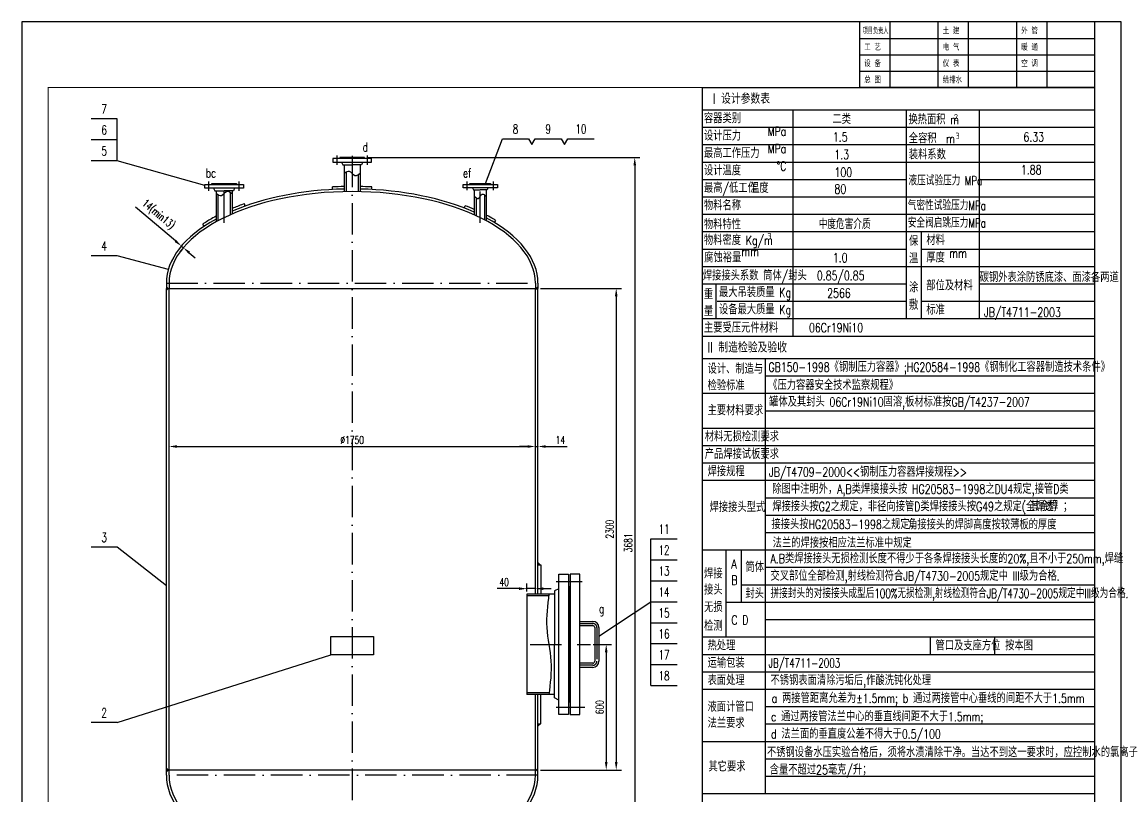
# Model space of a CAD drawing. Extents: x -619 to 10293, y 188 to 7613.
# Drawn here: x -619 to 4631, y 3916 to 7613 of the extents above; entities that cross this region are included whole.
import ezdxf
from ezdxf.enums import TextEntityAlignment as Align

# ---------------------------------------------------------------- set-up
doc = ezdxf.new("R2010")
doc.units = 0
doc.header["$LTSCALE"] = 12.5
doc.linetypes.add('ACAD_ISO02W100', pattern=[15, 12, -3])
doc.linetypes.add('ACAD_ISO10W100', pattern=[18, 12, -3, 0, -3])
doc.layers.get('0').update_dxf_attribs({"linetype": 'CONTINUOUS'})
doc.layers.get('DEFPOINTS').update_dxf_attribs({"linetype": 'CONTINUOUS'})
for name, color, linetype in [('1', 2, 'CONTINUOUS'), ('2', 1, 'CONTINUOUS'), ('BZCC', 7, 'CONTINUOUS'), ('K1', 4, 'CONTINUOUS'), ('TANK', 1, 'CONTINUOUS'), ('TANKX', 2, 'ACAD_ISO10W100'), ('TANKY', 7, 'CONTINUOUS'), ('XUXIAN', 7, 'ACAD_ISO02W100')]:
    doc.layers.add(name, color=color, linetype=linetype)
doc.styles.add('HZFS', font='simplex.shx', dxfattribs={"width": 0.7, "bigfont": 'hzfs.shx'})
doc.styles.add('ST', font='SimSun.ttf', dxfattribs={"width": 0.75})
doc.styles.get("Standard").update_dxf_attribs({"font": 'isocp.shx', "width": 0.707, "bigfont": 'hztxt.shx'})
doc.dimstyles.new('PVCAD$0', dxfattribs={"dimscale": 12.5, "dimtxt": 3, "dimasz": 3, "dimexe": 2, "dimexo": 1, "dimgap": 1, "dimtad": 1, "dimdec": 0, "dimzin": 0, "dimtxsty": 'HZFS', "dimcen": 2.5, "dimclrd": 4, "dimclre": 4, "dimazin": 3, "dimtfac": 1, "dimtmove": 0, "dimatfit": 3})

# ---------------------------------------------------------------- blocks, each defined once
blk = doc.blocks.new('*D7')
at = {"layer": 'DEFPOINTS', "color": 0, "linetype": 'BYBLOCK'}
for p in [(83.6, 5585.1), (1833.6, 5585.1), (1833.6, 5585.1)]:
    blk.add_point(p, dxfattribs=at)
at = {"layer": 'XUXIAN', "color": 4, "linetype": 'BYBLOCK'}
for p, q in [((83.6, 5597.6), (83.6, 5610.1)), ((121.1, 5585.1), (1796.1, 5585.1)), ((1833.6, 5597.6), (1833.6, 5610.1))]:
    blk.add_line(p, q, dxfattribs=at)
for points in [[(121.1, 5591.3), (121.1, 5578.8), (83.6, 5585.1)], [(1796.1, 5591.3), (1796.1, 5578.8), (1833.6, 5585.1)]]:
    blk.add_solid(points, dxfattribs=at)
at = {"layer": 'XUXIAN', "color": 0, "linetype": 'BYBLOCK', "insert": (958.6, 5616.3), "char_height": 37.5, "attachment_point": 5, "style": 'HZFS'}
blk.add_mtext('%%C1750', dxfattribs=at)
blk = doc.blocks.new('*D8')
at = {"layer": 'DEFPOINTS', "color": 0}
for p in [(1833.6, 5585.1), (1846.1, 5585.1), (1846.1, 5585.1)]:
    blk.add_point(p, dxfattribs=at)
at = {"layer": 'XUXIAN', "color": 4}
for p, q in [((1796.1, 5585.1), (1758.6, 5585.1)), ((1833.6, 5597.6), (1833.6, 5610.1)), ((1833.6, 5585.1), (1846.1, 5585.1)), ((1846.1, 5597.6), (1846.1, 5610.1)), ((1883.6, 5585.1), (1984.9, 5585.1))]:
    blk.add_line(p, q, dxfattribs=at)
for points in [[(1796.1, 5591.3), (1796.1, 5578.8), (1833.6, 5585.1)], [(1883.6, 5591.3), (1883.6, 5578.8), (1846.1, 5585.1)]]:
    blk.add_solid(points, dxfattribs=at)
at = {"layer": 'XUXIAN', "color": 0, "insert": (1953, 5616.3), "char_height": 37.5, "attachment_point": 5, "style": 'HZFS'}
blk.add_mtext('14', dxfattribs=at)
blk = doc.blocks.new('*D9')
at = {"layer": 'DEFPOINTS', "color": 0, "linetype": 'BYBLOCK'}
for p in [(2097.8, 4640.2), (1846.1, 4040.2), (2172.1, 4040.2)]:
    blk.add_point(p, dxfattribs=at)
at = {"layer": 'XUXIAN', "color": 4, "linetype": 'BYBLOCK'}
for p, q in [((2110.3, 4640.2), (2197.1, 4640.2)), ((2172.1, 4602.7), (2172.1, 4077.7)), ((1858.6, 4040.2), (2197.1, 4040.2))]:
    blk.add_line(p, q, dxfattribs=at)
for points in [[(2165.8, 4602.7), (2178.3, 4602.7), (2172.1, 4640.2)], [(2165.8, 4077.7), (2178.3, 4077.7), (2172.1, 4040.2)]]:
    blk.add_solid(points, dxfattribs=at)
at = {"layer": 'XUXIAN', "color": 0, "linetype": 'BYBLOCK', "insert": (2140.8, 4340.2), "char_height": 37.5, "attachment_point": 5, "rotation": 90, "style": 'HZFS'}
blk.add_mtext('600', dxfattribs=at)
blk = doc.blocks.new('*D10')
at = {"layer": 'DEFPOINTS', "color": 0, "linetype": 'BYBLOCK'}
for p in [(142.9, 6542.4), (142.9, 6542.4), (152, 6534.7)]:
    blk.add_point(p, dxfattribs=at)
at = {"layer": 'XUXIAN', "color": 4, "linetype": 'BYBLOCK'}
for p, q in [((114.2, 6566.6), (-76.7, 6728)), ((134.8, 6532.9), (126.7, 6523.3)), ((143.9, 6525.2), (135.8, 6515.6)), ((152, 6534.7), (142.9, 6542.4)), ((180.6, 6510.5), (209.3, 6486.3))]:
    blk.add_line(p, q, dxfattribs=at)
for points in [[(118.2, 6571.4), (110.2, 6561.8), (142.9, 6542.4)], [(184.7, 6515.3), (176.6, 6505.7), (152, 6534.7)]]:
    blk.add_solid(points, dxfattribs=at)
at = {"layer": 'XUXIAN', "color": 0, "linetype": 'BYBLOCK', "insert": (30.9, 6690.8), "char_height": 37.5, "attachment_point": 5, "rotation": 319.8035, "style": 'HZFS'}
blk.add_mtext('14(min13)', dxfattribs=at)
blk = doc.blocks.new('*D11')
at = {"layer": 'DEFPOINTS', "color": 0}
for p in [(1846.1, 6340.2), (2148.2, 4040.2), (2219.9, 4040.2)]:
    blk.add_point(p, dxfattribs=at)
at = {"layer": 'TANKY', "color": 4}
for p, q in [((1858.6, 6340.2), (2244.9, 6340.2)), ((2219.9, 6302.7), (2219.9, 4077.7)), ((2160.7, 4040.2), (2244.9, 4040.2))]:
    blk.add_line(p, q, dxfattribs=at)
for points in [[(2213.7, 6302.7), (2226.2, 6302.7), (2219.9, 6340.2)], [(2213.7, 4077.7), (2226.2, 4077.7), (2219.9, 4040.2)]]:
    blk.add_solid(points, dxfattribs=at)
at = {"layer": 'TANKY', "color": 0, "insert": (2188.7, 5190.2), "char_height": 37.5, "attachment_point": 5, "rotation": 90, "style": 'HZFS'}
blk.add_mtext('2300', dxfattribs=at)
blk = doc.blocks.new('*D12')
at = {"layer": 'DEFPOINTS', "color": 0}
for p in [(1017.6, 6965.2), (1688.6, 3284.7), (2308.3, 3284.7)]:
    blk.add_point(p, dxfattribs=at)
at = {"layer": 'TANKY', "color": 4}
for p, q in [((1030.1, 6965.2), (2333.3, 6965.2)), ((2308.3, 6927.7), (2308.3, 3322.2)), ((1701.1, 3284.7), (2333.3, 3284.7))]:
    blk.add_line(p, q, dxfattribs=at)
for points in [[(2302.1, 6927.7), (2314.6, 6927.7), (2308.3, 6965.2)], [(2302.1, 3322.2), (2314.6, 3322.2), (2308.3, 3284.7)]]:
    blk.add_solid(points, dxfattribs=at)
at = {"layer": 'TANKY', "color": 0, "insert": (2277.1, 5124.9), "char_height": 37.5, "attachment_point": 5, "rotation": 90, "style": 'HZFS'}
blk.add_mtext('3681', dxfattribs=at)
blk = doc.blocks.new('*D27')
at = {"color": 4}
for p, q in [((1756.1, 4906.3), (1651.1, 4906.3)), ((1793.6, 4892.7), (1793.6, 4931.3)), ((1833.6, 4906.3), (1793.6, 4906.3)), ((1833.6, 4892.7), (1833.6, 4931.3)), ((1871.1, 4906.3), (1908.6, 4906.3))]:
    blk.add_line(p, q, dxfattribs=at)
for points in [[(1756.1, 4912.5), (1756.1, 4900), (1793.6, 4906.3)], [(1871.1, 4912.5), (1871.1, 4900), (1833.6, 4906.3)]]:
    blk.add_solid(points, dxfattribs=at)
at = {"layer": 'DEFPOINTS', "color": 0}
for p in [(1793.6, 4906.3), (1793.6, 4880.2), (1833.6, 4880.2)]:
    blk.add_point(p, dxfattribs=at)
at = {"color": 0, "insert": (1684.9, 4937.5), "char_height": 37.5, "attachment_point": 5, "style": 'HZFS'}
blk.add_mtext('40', dxfattribs=at)

msp = doc.modelspace()

# ---------------------------------------------------------------- linework, layer by layer
for p, q in [((4631.3, 7612.6), (-618.7, 7612.6)), ((-618.7, 7612.6), (-618.7, 187.6)), ((4631.3, 187.6), (4631.3, 7612.6)), ((2631.3, 7110.1), (4506.3, 7110.1)), ((3913.8, 7026.9), (4506.3, 7026.9)), ((2696.2, 6361.9), (2696.2, 6195.7)), ((2817.1, 5091.3), (2817.1, 4841.9)), ((-163.7, 4266.7), (857.2, 4589.8))]:
    msp.add_line(p, q)
at = {"color": 7}
for p, q in [((4506.3, 7612.6), (3381.3, 7612.6)), ((3381.3, 7612.6), (3381.3, 7300.1)), ((3526.2, 7612.6), (3526.2, 7300.1)), ((3756.3, 7612.6), (3756.3, 7300.1)), ((3901.2, 7612.6), (3901.2, 7300.1)), ((4131.3, 7612.6), (4131.3, 7300.1)), ((4276.2, 7612.6), (4276.2, 7300.1)), ((3381.3, 7534.4), (4506.3, 7534.4)), ((3381.3, 7456.3), (4506.3, 7456.3)), ((3381.3, 7378.2), (4506.3, 7378.2))]:
    msp.add_line(p, q, dxfattribs=at)
msp.add_lwpolyline([(857.2, 4678.5), (1060.1, 4678.5), (1060.1, 4589.8), (857.2, 4589.8)], close=True)
at = {"layer": '1', "color": 7}
for p, q in [((2631.3, 7193.2), (4506.3, 7193.2)), ((2631.3, 7193.2), (4412.5, 7193.2)), ((2631.3, 7193.2), (4506.3, 7193.2)), ((3063.3, 7193.2), (3063.3, 6112.6)), ((3605, 7193.2), (3605, 6445.1)), ((3954.2, 7187.7), (3954.2, 6195.7)), ((2631.3, 7026.9), (4506.3, 7026.9)), ((2631.3, 6943.8), (3605, 6943.8)), ((3605, 6943.8), (4412.5, 6943.8)), ((3676.3, 6943.8), (4506.3, 6943.8)), ((2631.3, 6860.7), (3605, 6860.7)), ((2631.3, 6860.7), (3605, 6860.7)), ((3954.2, 6860.7), (4506.3, 6860.7)), ((2631.3, 6777.6), (3605, 6777.6)), ((3605, 6777.6), (4506.3, 6777.6)), ((2631.3, 6694.4), (3605, 6694.4)), ((3605, 6694.4), (4506.3, 6694.4)), ((2631.3, 6611.3), (3605, 6611.3)), ((3605, 6611.3), (4506.3, 6611.3)), ((3676.3, 6611.3), (3676.3, 6278.8)), ((2631.3, 6528.2), (3605, 6528.2)), ((3676.3, 6528.2), (4506.3, 6528.2)), ((3913.8, 6528.2), (4506.3, 6528.2)), ((2631.3, 6445.1), (3605, 6445.1)), ((2631.3, 6445.1), (3605, 6445.1)), ((2631.3, 6445.1), (3605, 6445.1)), ((3605, 6445.1), (4506.3, 6445.1)), ((3605, 6445.1), (4506.3, 6445.1)), ((3605, 6445.1), (3605, 6195.7)), ((3676.3, 6445.1), (3676.3, 6195.7)), ((2631.3, 6361.9), (3605, 6361.9)), ((2631.3, 6361.9), (3605, 6361.9)), ((3954.2, 6361.9), (4506.3, 6361.9)), ((2702.3, 6278.8), (3605, 6278.8)), ((3676.3, 6278.8), (4506.3, 6278.8)), ((2631.3, 6195.7), (4506.3, 6195.7)), ((2631.3, 6005.7), (4506.3, 6005.7)), ((2931.8, 6005.7), (2931.8, 3927.6)), ((2931.8, 5922.6), (4506.3, 5922.6)), ((2631.3, 5839.4), (4506.3, 5839.4)), ((2931.8, 5756.3), (4506.3, 5756.3)), ((2631.3, 5673.2), (4412.5, 5673.2)), ((2631.3, 5673.2), (4412.5, 5673.2)), ((2631.3, 5673.2), (4506.3, 5673.2)), ((2931.8, 5673.2), (4412.5, 5673.2)), ((2631.3, 5590.1), (4506.3, 5590.1)), ((2631.3, 5506.9), (4506.3, 5506.9)), ((2631.3, 5423.8), (4412.5, 5423.8)), ((2631.3, 5423.8), (4506.3, 5423.8)), ((2931.8, 5340.7), (4506.3, 5340.7)), ((2931.8, 5257.6), (4506.3, 5257.6)), ((2931.8, 5174.4), (4506.3, 5174.4)), ((2631.3, 5091.3), (4506.3, 5091.3)), ((2743.4, 5091.3), (2743.4, 4675.7)), ((2931.8, 5008.2), (4506.3, 5008.2)), ((2817.1, 4925.1), (4506.3, 4925.1)), ((2817.1, 4925.1), (4506.3, 4925.1)), ((2743.4, 4841.9), (4506.3, 4841.9)), ((2743.4, 4841.9), (4506.3, 4841.9)), ((2931.8, 4758.8), (4506.3, 4758.8)), ((2631.3, 4675.7), (4506.3, 4675.7)), ((3720.2, 4675.7), (3720.2, 4592.6)), ((4026.9, 4675.7), (4026.9, 4592.6)), ((2631.3, 4592.6), (4506.3, 4592.6)), ((2631.3, 4509.4), (4506.3, 4509.4)), ((2631.3, 4426.3), (4506.3, 4426.3)), ((2931.8, 4343.2), (4506.3, 4343.2)), ((2931.8, 4260.1), (4506.3, 4260.1)), ((2631.3, 4176.9), (4506.3, 4176.9)), ((2931.8, 4093.8), (4506.3, 4093.8)), ((2931.8, 4010.7), (4506.3, 4010.7))]:
    msp.add_line(p, q, dxfattribs=at)
at = {"layer": '2'}
for p, q in [((2631.3, 3488.2), (2631.3, 7300.1)), ((2631.3, 7300.1), (4506.3, 7300.1)), ((4506.3, 3488.2), (4506.3, 7300.1)), ((2631.3, 6112.6), (4506.3, 6112.6)), ((1946.1, 4906.2), (1925.5, 4895.3)), ((1925.5, 4895.3), (1925.5, 4640.2)), ((1833.6, 4880.2), (1793.6, 4880.2)), ((1793.6, 4880.2), (1793.6, 4400.2)), ((1925.5, 4385.2), (1925.5, 4640.2)), ((1946.1, 4374.2), (1925.5, 4385.2))]:
    msp.add_line(p, q, dxfattribs=at)
at = {"layer": '2', "color": 1}
msp.add_line((2631.3, 3927.6), (4506.3, 3927.6), dxfattribs=at)
at = {"layer": 'BZCC'}
msp.add_line((4506.3, 7300.1), (3381.3, 7300.1), dxfattribs=at)
at = {"layer": 'K1', "color": 7}
msp.add_line((4506.3, 7300.1), (4506.3, 7612.6), dxfattribs=at)
at = {"layer": 'K1', "const_width": 5}
msp.add_lwpolyline([(4506.3, 312.6), (4506.3, 7300.1), (-493.7, 7300.1), (-493.7, 312.6)], close=True, dxfattribs=at)
at = {"layer": 'TANK'}
for p, q in [((1051.1, 6961.2), (866.1, 6961.2)), ((866.1, 6961.2), (866.1, 6943.2)), ((866.1, 6943.2), (1051.1, 6943.2)), ((1017.6, 6965.2), (899.6, 6965.2)), ((899.6, 6965.2), (899.6, 6961.2)), ((908.3, 6943.2), (914.3, 6930.8)), ((914.3, 6930.8), (958.6, 6930.8)), ((920.6, 6930.8), (920.6, 6802.3)), ((1003, 6930.8), (958.6, 6930.8)), ((996.6, 6930.8), (996.6, 6802.3)), ((1009, 6943.2), (1003, 6930.8)), ((1017.6, 6961.2), (1017.6, 6965.2)), ((1051.1, 6943.2), (1051.1, 6961.2)), ((929.4, 6894.4), (929.4, 6802.5)), ((987.9, 6882.8), (987.9, 6802.5)), ((254.1, 6819.1), (254.1, 6837.1)), ((254.1, 6837.1), (439.1, 6837.1)), ((287.6, 6837.1), (287.6, 6841.1)), ((287.6, 6841.1), (405.6, 6841.1)), ((405.6, 6841.1), (405.6, 6837.1)), ((439.1, 6837.1), (439.1, 6819.1)), ((1488.1, 6821.1), (1488.1, 6837.1)), ((1488.1, 6837.1), (1653.1, 6837.1)), ((1521.1, 6837.1), (1521.1, 6841.1)), ((1521.1, 6841.1), (1620.1, 6841.1)), ((1620.1, 6841.1), (1620.1, 6837.1)), ((1653.1, 6837.1), (1653.1, 6821.1)), ((439.1, 6819.1), (254.1, 6819.1)), ((296.3, 6819.1), (302.3, 6806.7)), ((302.3, 6806.7), (346.6, 6806.7)), ((308.6, 6806.7), (308.6, 6658.1)), ((317.4, 6788.3), (317.4, 6662.9)), ((391, 6806.7), (346.6, 6806.7)), ((375.9, 6799.9), (375.9, 6691.6)), ((384.6, 6806.7), (384.6, 6695.4)), ((397, 6819.1), (391, 6806.7)), ((865.1, 6812.7), (864.5, 6824.7)), ((1052.2, 6812.7), (1052.8, 6824.7)), ((1653.1, 6821.1), (1488.1, 6821.1)), ((1533.9, 6821.1), (1538.2, 6811.1)), ((1538.2, 6811.1), (1570.6, 6811.1)), ((1542.1, 6811.1), (1542.1, 6691.2)), ((1550.9, 6773), (1550.9, 6687.3)), ((1603.1, 6811.1), (1570.6, 6811.1)), ((1590.4, 6787.2), (1590.4, 6667.9)), ((1599.1, 6811.1), (1599.1, 6663.3)), ((1607.4, 6821.1), (1603.1, 6811.1)), ((448, 6733.3), (444, 6744.6)), ((1494.3, 6724), (1498.6, 6735.2)), ((252.2, 6637.6), (245.6, 6647.6)), ((1638.4, 6654.5), (1644.6, 6664.8)), ((71.1, 6365.2), (71.1, 6340.2)), ((83.6, 6365.2), (83.6, 6340.2)), ((1833.6, 6365.2), (1833.6, 6340.2)), ((1846.1, 6365.2), (1846.1, 6340.2)), ((71.1, 6340.2), (1846.1, 6340.2)), ((71.1, 4040.2), (71.1, 6340.2)), ((83.6, 4040.2), (83.6, 6340.2)), ((1833.6, 4880.2), (1833.6, 6340.2)), ((1846.1, 4880.2), (1846.1, 6340.2)), ((1846.1, 5020.2), (1860.1, 5020.2)), ((1860.1, 5020.2), (1860.1, 4880.2)), ((1946.1, 4975.2), (1992.1, 4975.2)), ((1946.1, 4305.2), (1946.1, 4975.2)), ((1992.1, 4975.2), (1992.1, 4305.2)), ((2046.1, 4975.2), (2000.1, 4975.2)), ((2000.1, 4975.2), (2000.1, 4305.2)), ((2046.1, 4305.2), (2046.1, 4975.2)), ((1992.1, 4914.2), (1996.1, 4914.2)), ((1996.1, 4914.2), (1996.1, 4366.2)), ((2000.1, 4914.2), (1996.1, 4914.2)), ((1996.1, 4914.2), (1996.1, 4366.2)), ((1897.2, 4871.5), (1793.6, 4871.5)), ((1925.5, 4880.2), (1833.6, 4880.2)), ((2047.4, 4750.2), (2107.4, 4750.2)), ((2047.4, 4730.2), (2107.4, 4730.2)), ((2117.4, 4720.2), (2117.4, 4560.2)), ((2137.4, 4720.2), (2137.4, 4560.2)), ((2107.4, 4550.2), (2046.1, 4550.2)), ((2107.4, 4530.2), (2046.1, 4530.2)), ((1899.3, 4409), (1793.6, 4409)), ((1925.5, 4400.2), (1793.6, 4400.2)), ((1833.6, 4040.2), (1833.6, 4400.2)), ((1846.1, 4040.2), (1846.1, 4400.2)), ((1860.1, 4260.2), (1860.1, 4400.2)), ((1996.1, 4366.2), (1992.1, 4366.2)), ((1996.1, 4366.2), (2000.1, 4366.2)), ((1992.1, 4305.2), (1946.1, 4305.2)), ((2000.1, 4305.2), (2046.1, 4305.2)), ((1846.1, 4260.2), (1860.1, 4260.2)), ((71.1, 4015.2), (71.1, 4040.2)), ((1846.1, 4040.2), (71.1, 4040.2)), ((83.6, 4015.2), (83.6, 4040.2)), ((1833.6, 4015.2), (1833.6, 4040.2)), ((1846.1, 4015.2), (1846.1, 4040.2))]:
    msp.add_line(p, q, dxfattribs=at)
for centre, radius, start, end in [((2107.4, 4720.2), 30, 0, 90), ((2107.4, 4720.2), 10, 0, 90), ((2107.4, 4560.2), 30, 270, 360), ((2107.4, 4560.2), 10, 270, 360)]:
    msp.add_arc(centre, radius, start, end, dxfattribs=at)
for centre, major_axis, ratio, start_param, end_param in [((958.6, 6365.2), (-875, 0), 0.5, 3.141593, 6.283185), ((958.6, 6365.2), (-887.5, 0), 0.507042, 4.755219, 5.415718), ((958.6, 6365.2), (-887.5, 0), 0.507042, 3.99494, 4.669559), ((958.6, 6365.2), (-887.5, 0), 0.507042, 5.534221, 6.283185), ((958.6, 6365.2), (-887.5, 0), 0.507042, 3.141593, 3.906148), ((958.6, 4015.2), (887.5, 0), 0.507042, 3.141593, 4.669559), ((958.6, 4015.2), (875, 0), 0.5, 3.141593, 6.283185), ((958.6, 4015.2), (887.5, 0), 0.507042, 4.755219, 6.283185)]:
    msp.add_ellipse(centre, major_axis=major_axis, ratio=ratio, start_param=start_param, end_param=end_param, dxfattribs=at)
for points in [[(920.4, 6826.8), (901.7, 6826.4), (883, 6825.7), (864.5, 6824.7)], [(1542.1, 6717.4), (1528, 6723.6), (1513.4, 6729.5), (1498.6, 6735.2)]]:
    msp.add_open_spline(points, degree=3, dxfattribs=at)
for points, knots in [([(1052.8, 6824.7), (1050.9, 6824.8), (1049, 6824.9), (1030.4, 6825.8), (1013.6, 6826.4), (996.9, 6826.8)], [4.60679328, 4.60679328, 4.60679328, 4.60679328, 4.61330889, 4.61330889, 4.66955899, 4.66955899, 4.66955899, 4.66955899]), ([(444, 6744.6), (426, 6738.1), (408.4, 6731.4), (389.1, 6723.4), (386.9, 6722.4), (384.6, 6721.5)], [5.3254312, 5.3254312, 5.3254312, 5.3254312, 5.39905828, 5.39905828, 5.40881826, 5.40881826, 5.40881826, 5.40881826]), ([(308.6, 6684.5), (287, 6673.5), (271.8, 6664.5), (253.4, 6652.7), (249.5, 6650.2), (245.6, 6647.6)], [5.53422088, 5.53422088, 5.53422088, 5.53422088, 5.61175648, 5.61175648, 5.63293033, 5.63293033, 5.63293033, 5.63293033]), ([(1644.6, 6664.8), (1640.4, 6667.3), (1636.2, 6669.8), (1623, 6677.4), (1614, 6682.4), (1599.1, 6689.9)], [3.83989088, 3.83989088, 3.83989088, 3.83989088, 3.86161331, 3.86161331, 3.90614812, 3.90614812, 3.90614812, 3.90614812])]:
    msp.add_open_spline(points, degree=3, knots=knots, dxfattribs=at)
at = {"layer": 'TANKX'}
for p, q in [((886.1, 6930.7), (886.1, 6975.2)), ((958.6, 6973), (958.6, 3405)), ((1031.1, 6930.7), (1031.1, 6975.2)), ((346.6, 6653.6), (346.6, 6878.6)), ((1570.6, 6653.6), (1570.6, 6878.6)), ((274.1, 6806.6), (274.1, 6851.1)), ((419.1, 6806.6), (419.1, 6851.1)), ((1508.1, 6808.6), (1508.1, 6851.1)), ((1633.1, 6808.6), (1633.1, 6851.1)), ((71.1, 6365.2), (1846.1, 6365.2)), ((1933.6, 4940.2), (2056.7, 4940.2)), ((2047.4, 4740.2), (2107.4, 4740.2)), ((2127.4, 4720.2), (2127.4, 4560.2)), ((1808.6, 4640.2), (2097.8, 4640.2)), ((2107.4, 4540.2), (2046.1, 4540.2)), ((1933.6, 4340.2), (2070.4, 4340.2)), ((1846.1, 4015.2), (71.1, 4015.2))]:
    msp.add_line(p, q, dxfattribs=at)
for centre, start, end in [((2107.4, 4720.2), 0, 90), ((2107.4, 4560.2), 270, 360)]:
    msp.add_arc(centre, 20, start, end, dxfattribs=at)
at = {"layer": 'TANKY'}
for p, q in [((-163.7, 7149.9), (-288.7, 7149.9)), ((-163.7, 6949.9), (-163.7, 7149.9)), ((-163.7, 7049.9), (-288.7, 7049.9)), ((1595.6, 6841.1), (1676.3, 7054.5)), ((1676.3, 7054.5), (1801.3, 7054.5)), ((1676.3, 7054.5), (1801.3, 7054.5)), ((-163.7, 6949.9), (-288.7, 6949.9)), ((254.1, 6831.2), (-163.7, 6949.9)), ((-163.7, 6495.5), (-288.7, 6495.5)), ((80.5, 6430.4), (-163.7, 6495.5)), ((-163.7, 5104), (-288.7, 5104)), ((71.1, 4919.6), (-163.7, 5104)), ((2385.8, 4443.6), (2385.8, 5143.6)), ((2385.8, 5143.6), (2510.8, 5143.6)), ((2385.8, 5043.6), (2510.8, 5043.6)), ((2385.8, 4943.6), (2510.8, 4943.6)), ((2137.4, 4680.1), (2385.8, 4843.6)), ((2385.8, 4843.6), (2510.8, 4843.6)), ((2385.8, 4743.6), (2510.8, 4743.6)), ((2385.8, 4643.6), (2510.8, 4643.6)), ((2385.8, 4543.6), (2510.8, 4543.6)), ((2385.8, 4443.6), (2510.8, 4443.6)), ((-163.7, 4266.7), (-288.7, 4266.7))]:
    msp.add_line(p, q, dxfattribs=at)
for points in [[(1801.3, 7054.5), (1816.9, 7027.4), (1832.5, 7054.5), (1957.5, 7054.5)], [(1957.5, 7054.5), (1973.2, 7027.4), (1988.8, 7054.5), (2113.8, 7054.5)]]:
    msp.add_lwpolyline(points, dxfattribs=at)
for points in [[(996.6, 6888.6), (971.3, 6878.6), (946, 6898.6), (920.6, 6888.6)], [(308.6, 6794.1), (334, 6784.1), (359.3, 6804.1), (384.6, 6794.1)], [(1542.1, 6780.1), (1561.1, 6770.1), (1580.1, 6790.1), (1599.1, 6780.1)], [(1898.2, 4880.2), (1888.2, 4720.2), (1908.2, 4560.2), (1898.2, 4400.2)]]:
    msp.add_spline(points, degree=3, dxfattribs=at)
for points in [[(83.6, 6340.2), (71.1, 6352.7), (71.1, 6327.7)], [(1833.6, 6340.2), (1846.1, 6352.7), (1846.1, 6327.7)], [(1846.1, 5020.2), (1846.1, 5034.2), (1860.1, 5020.2)], [(1846.1, 4260.2), (1846.1, 4246.2), (1860.1, 4260.2)], [(83.6, 4040.2), (71.1, 4052.7), (71.1, 4027.7)], [(1833.6, 4040.2), (1846.1, 4052.7), (1846.1, 4027.7)]]:
    msp.add_solid(points, dxfattribs=at)

# ---------------------------------------------------------------- texts
for s, height, style, width, p in [('项目负责人', 29.3, 'ST', 0.6, (3397.3, 7557.9)), ('土 建', 29.3, 'ST', 0.75, (3779.7, 7557.9)), ('外 管', 29.3, 'ST', 0.75, (4154.7, 7557.9)), ('工 艺', 29.3, 'ST', 0.75, (3404.7, 7479.7)), ('电 气', 29.3, 'ST', 0.75, (3779.7, 7479.7)), ('暖 通', 29.3, 'ST', 0.75, (4154.7, 7479.7)), ('设 备', 29.3, 'ST', 0.75, (3404.7, 7401.6)), ('仪 表', 29.3, 'ST', 0.75, (3779.7, 7401.6)), ('空 调', 29.3, 'ST', 0.75, (4154.7, 7401.6)), ('总 图', 29.3, 'ST', 0.75, (3404.7, 7323.5)), ('给排水', 29.3, 'ST', 0.75, (3779.7, 7323.5)), (' I 设计参数表', 50, 'HZFS', 0.75, (2656.3, 7221.6)), ('容器类别', 43.75, 'HZFS', 0.75, (2639, 7129.7)), ('二类', 43.75, 'HZFS', 0.75, (3252.9, 7125.9)), ('换热面积 m', 43.75, 'HZFS', 0.75, (3615.6, 7124.4)), ('设计压力', 43.75, 'HZFS', 0.75, (2639, 7046.6)), ('1.5', 43.75, 'HZFS', 0.75, (3255.1, 7041.7)), ('全容积  m', 43.75, 'HZFS', 0.75, (3617.5, 7034.1)), ('6.33', 43.75, 'HZFS', 0.75, (4165.3, 7041.7)), ('最高工作压力', 43.75, 'HZFS', 0.75, (2639, 6963.5)), ('1.3', 43.75, 'HZFS', 0.75, (3261.8, 6957.7)), ('装料系数', 43.75, 'HZFS', 0.75, (3617.5, 6956.8)), ('设计温度', 43.75, 'HZFS', 0.75, (2639, 6880.4)), ('100', 43.75, 'HZFS', 0.75, (3262.5, 6873.2)), ('液压试验压力 MPa', 43.75, 'HZFS', 0.7, (3615.8, 6832.6)), ('1.88', 43.75, 'HZFS', 0.75, (4153.2, 6884.5)), ('最高/低工作', 43.75, 'HZFS', 0.75, (2639, 6797.2)), ('温度', 43.75, 'HZFS', 0.75, (2859.2, 6796.9)), ('80', 43.75, 'HZFS', 0.75, (3262.5, 6792.6)), ('物料名称', 43.75, 'HZFS', 0.75, (2639, 6714.1)), ('气密性试验压力MPa', 43.75, 'HZFS', 0.7, (3612.7, 6714.1)), ('物料特性', 43.75, 'HZFS', 0.75, (2639, 6623.4)), ('中度危害介质', 43.75, 'HZFS', 0.7, (3187.1, 6624.4)), ('安全阀启跳压力MPa', 43.75, 'HZFS', 0.7, (3612.7, 6631)), ('物料密度 Kg/m', 43.75, 'HZFS', 0.75, (2639, 6547.9)), ('材料', 43.75, 'HZFS', 0.75, (3701.3, 6547.9)), ('腐蚀裕量', 43.75, 'HZFS', 0.75, (2640.3, 6464.7)), ('厚度', 43.75, 'HZFS', 0.75, (3701.3, 6464.7)), ('1.0', 43.75, 'HZFS', 0.75, (3254.6, 6464.7)), ('焊接接头系数 筒体/封头', 43.75, 'HZFS', 0.75, (2633.7, 6379)), ('0.85/0.85', 43.75, 'HZFS', 0.75, (3178.2, 6379.7)), ('碳钢外表涂防锈底漆、面漆各两道', 43.75, 'HZFS', 0.75, (3956, 6370.7)), ('部位及材料', 43.75, 'HZFS', 0.75, (3701.3, 6331.4)), ('最大吊装质量 Kg', 43.75, 'HZFS', 0.75, (2710.8, 6299)), ('2566', 43.75, 'HZFS', 0.75, (3227.7, 6295.8)), ('设备最大质量 Kg', 43.75, 'HZFS', 0.75, (2710.8, 6216.9)), ('标准', 43.75, 'HZFS', 0.75, (3701.3, 6215.4)), ('JB/T4711-2003', 43.75, 'HZFS', 0.75, (3976.9, 6204.5)), ('主要受压元件材料', 43.75, 'HZFS', 0.75, (2639, 6129.6)), ('06Cr19Ni10', 43.75, 'HZFS', 0.75, (3140.7, 6130.8)), ('II 制造检验及验收', 50, 'HZFS', 0.75, (2656.3, 6034.1)), ('GB150-1998《钢制压力容器》;HG20584-1998《钢制化工容器制造技术条件》', 43.75, 'HZFS', 0.75, (2947.1, 5942.2)), ('设计、制造与', 43.75, 'HZFS', 0.75, (2656.3, 5933.4)), ('检验标准', 43.75, 'HZFS', 0.75, (2656.3, 5854.3)), ('《压力容器安全技术监察规程》', 43.75, 'HZFS', 0.75, (2946.1, 5856)), ('罐体及其封头 06Cr19Ni10固溶,板材标准按GB/T4237-2007 ', 43.75, 'HZFS', 0.75, (2950.3, 5776)), ('主要材料要求', 43.75, 'HZFS', 0.75, (2656.3, 5735.1)), ('材料无损检测要求', 43.75, 'HZFS', 0.75, (2642.9, 5609.7)), ('产品焊接试板要求', 43.75, 'HZFS', 0.75, (2642.9, 5526.6)), ('焊接规程', 43.75, 'HZFS', 0.75, (2656.3, 5443.5)), ('JB/T4709-2000<<钢制压力容器焊接规程>>', 43.75, 'HZFS', 0.75, (2949.9, 5441.3)), ('除图中注明外，A,B类焊接接头按 HG20583-1998之DU4规定,接管D类', 43.75, 'HZFS', 0.75, (2965.6, 5359.8)), ('焊接接头型式', 43.75, 'HZFS', 0.75, (2665.9, 5273.1)), ('焊接接头按G2之规定，非径向接管D类焊接接头按G49之规定(全焊透）；', 43.75, 'HZFS', 0.75, (2965.6, 5276.6)), ('其余焊', 43.75, 'HZFS', 0.75, (4198.7, 5277.5)), ('接接头按HG20583-1998之规定，', 43.75, 'HZFS', 0.75, (2961.4, 5191.2)), ('角接接头的焊脚高度按较薄板的厚度', 43.75, 'HZFS', 0.75, (3614.3, 5190)), ('法兰的焊接按相应法兰标准中规定', 43.75, 'HZFS', 0.75, (2967.5, 5102.5)), ('A', 43.8, 'HZFS', 0.75, (2769.9, 5002.3)), ('A.B类焊接接头无损检测长度不得少于各条焊接接头长度的20%,且不小于250mm,焊缝', 43.75, 'HZFS', 0.75, (2956.8, 5027.9)), ('焊接', 43.75, 'HZFS', 0.75, (2639.5, 4955.7)), ('筒体', 43.75, 'HZFS', 0.75, (2837.1, 4986.3)), ('交叉部位全部检测,射线检测符合JB/T4730-2005规定中 III级为合格.', 43.75, 'HZFS', 0.75, (2956.8, 4944.7)), ('B', 43.8, 'HZFS', 0.75, (2769.9, 4924.8)), ('接头', 43.75, 'HZFS', 0.75, (2639.5, 4878.2)), ('封头', 43.75, 'HZFS', 0.75, (2837.1, 4860.4)), ('拼接封头的对接接头成型后100%无损检测,射线检测符合JB/T4730-2005规定中III级为合格. ', 43.75, 'HZFS', 0.7, (2956.8, 4861.6)), ('无损', 43.75, 'HZFS', 0.75, (2639.5, 4795)), ('C D', 43.75, 'HZFS', 0.75, (2769.9, 4734.4)), ('检测', 43.75, 'HZFS', 0.75, (2639.5, 4705.5)), ('热处理', 43.75, 'HZFS', 0.75, (2656.3, 4612.2)), ('管口及支座方位', 43.75, 'HZFS', 0.75, (3745.2, 4612.2)), ('按本图', 43.75, 'HZFS', 0.75, (4077.7, 4612.2)), ('运输包装', 43.75, 'HZFS', 0.75, (2656.3, 4529.1)), ('JB/T4711-2003', 43.75, 'HZFS', 0.7, (2947.7, 4529.1)), ('表面处理', 43.75, 'HZFS', 0.75, (2656.3, 4446)), ('不锈钢表面清除污垢后,作酸洗钝化处理', 43.75, 'HZFS', 0.75, (2956.8, 4446)), ('液面计管口', 43.75, 'HZFS', 0.75, (2656.3, 4319)), ('a 两接管距离允差为%%p1.5mm; b 通过两接管中心垂线的间距不大于1.5mm', 43.75, 'HZFS', 0.75, (2962.8, 4360.7)), ('c 通过两接管法兰中心的垂直线间距不大于1.5mm; ', 43.75, 'HZFS', 0.75, (2959.6, 4273.2)), ('法兰要求', 43.75, 'HZFS', 0.75, (2656.3, 4241.8)), ('d 法兰面的垂直度公差不得大于0.5/100', 43.75, 'HZFS', 0.75, (2959.6, 4190.1)), (' 不锈钢设备水压实验合格后，须将水渍清除干净。当达不到这一要求时，应控制水的氯离子', 43.75, 'HZFS', 0.75, (2917.4, 4102.3)), (' 不锈钢设备水压实验合格后，须将水渍清除干净。当达不到这一要求时，应控制水的氯离子', 43.75, 'HZFS', 0.75, (2917.4, 4102.3)), ('其它要求', 43.75, 'HZFS', 0.75, (2660.3, 4033.7)), ('含量不超过25毫克/升；', 43.75, 'HZFS', 0.75, (2953.3, 4019.1)), ('含量不超过25毫克/升；', 43.75, 'HZFS', 0.75, (2953.3, 4019.1))]:
    msp.add_text(s, height=height, dxfattribs=dict(style=style, width=width)).set_placement(p)
for s, p in [('2', (3832.7, 7141.6)), ('3', (3840.5, 7053)), ('3', (2941.7, 6573.9))]:
    msp.add_text(s, height=31.2).set_placement(p)
at = {"style": 'HZFS', "width": 0.75}
for s, p in [('MPa', (3032.6, 7068.5)), ('MPa', (3032.6, 6985.4)), ('%%DC', (3032.6, 6902.2)), ('mm', (2901.9, 6493.5)), ('mm', (3895, 6486.6))]:
    msp.add_text(s, height=43.75, dxfattribs=at).set_placement(p, align=Align.RIGHT)
for s, p in [('保', (3640.7, 6569.7)), ('温', (3640.7, 6486.6)), ('涂', (3640.7, 6348.9)), ('重', (2660.8, 6316)), ('量', (2660.8, 6235.4)), ('敷', (3640.7, 6265.8))]:
    msp.add_text(s, height=43.8, dxfattribs=at).set_placement(p, align=Align.MIDDLE)
at = {"layer": 'TANKY', "style": 'HZFS', "width": 0.7}
for s, height, p in [('7', 43.8, (-226.2, 7174.9)), ('6', 43.8, (-226.2, 7074.9)), ('8', 43.8, (1738.8, 7079.5)), ('9', 43.8, (1895, 7079.5)), ('10', 43.75, (2051.3, 7079.5)), ('5', 43.8, (-226.2, 6974.9)), ('4', 43.8, (-226.2, 6520.5)), ('11', 43.75, (2448.3, 5168.6)), ('3', 43.8, (-226.2, 5129)), ('12', 43.75, (2448.3, 5068.6)), ('13', 43.75, (2448.3, 4968.6)), ('14', 43.75, (2448.3, 4868.6)), ('15', 43.75, (2448.3, 4768.6)), ('16', 43.75, (2448.3, 4668.6)), ('17', 43.75, (2448.3, 4568.6)), ('18', 43.75, (2448.3, 4468.6)), ('2', 43.8, (-226.2, 4291.7))]:
    msp.add_text(s, height=height, dxfattribs=at).set_placement(p, align=Align.CENTER)
for s, height, p in [('d', 43.8, (1021.1, 7015.2)), ('bc', 43.75, (284.1, 6891.1)), ('ef', 43.75, (1508.1, 6891.1)), ('g', 43.8, (2149.8, 4803.7))]:
    msp.add_text(s, height=height, dxfattribs=at).set_placement(p, align=Align.MIDDLE)

# ---------------------------------------------------------------- dimensions: what is measured, and where the dimension line sits
dim = msp.add_linear_dim(base=(1793.6, 4906.3), p1=(1833.6, 4880.2), p2=(1793.6, 4880.2), dimstyle='PVCAD$0')
dim.commit()
dim.dimension.update_dxf_attribs({"geometry": '*D27', "text_midpoint": (1684.9, 4937.5)})
at = {"layer": 'TANKY'}
for base, p1, p2, picture, middle in [((2308.3021, 3284.6923), (1017.6363, 6965.2049), (1688.6363, 3284.6923), '*D12', (2308.3021, 5124.9486)), ((2219.9, 4040.2), (1846.1, 6340.2), (2148.2, 4040.2), '*D11', (2219.9, 5190.2))]:
    dim = msp.add_linear_dim(base=base, p1=p1, p2=p2, angle=90, dimstyle='PVCAD$0', dxfattribs=at)
    dim.commit()
    dim.dimension.update_dxf_attribs({"geometry": picture, "text_midpoint": middle, "dimtype": 160})
at = {"layer": 'XUXIAN', "linetype": 'BYBLOCK'}
dim = msp.add_aligned_dim(p1=(152, 6534.7), p2=(142.9, 6542.4), distance=0, text='14(min13)', dimstyle='PVCAD$0', dxfattribs=at)
dim.commit()
dim.dimension.update_dxf_attribs({"geometry": '*D10', "text_midpoint": (30.9, 6690.8)})
dim = msp.add_linear_dim(base=(1833.6, 5585.1), p1=(83.6, 5585.1), p2=(1833.6, 5585.1), text='%%C<>', dimstyle='PVCAD$0', dxfattribs=at)
dim.commit()
dim.dimension.update_dxf_attribs({"geometry": '*D7', "text_midpoint": (958.6, 5616.3)})
at = {"layer": 'XUXIAN'}
dim = msp.add_linear_dim(base=(1846.1, 5585.1), p1=(1833.6, 5585.1), p2=(1846.1, 5585.1), text='14', dimstyle='PVCAD$0', dxfattribs=at)
dim.commit()
dim.dimension.update_dxf_attribs({"geometry": '*D8', "text_midpoint": (1953, 5616.3)})
at = {"layer": 'XUXIAN', "linetype": 'BYBLOCK'}
dim = msp.add_linear_dim(base=(2172.1, 4040.2), p1=(2097.8, 4640.2), p2=(1846.1, 4040.2), angle=90, dimstyle='PVCAD$0', dxfattribs=at)
dim.commit()
dim.dimension.update_dxf_attribs({"geometry": '*D9', "text_midpoint": (2172.1, 4340.2), "dimtype": 160})

doc.saveas('drawing.dxf')
